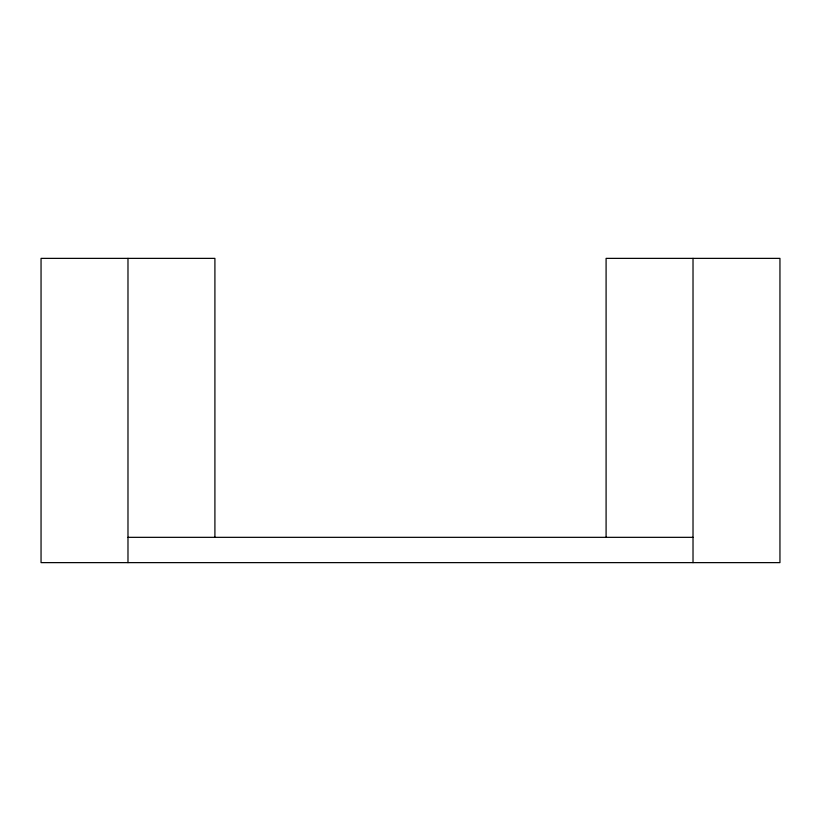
<?xml version="1.0" encoding="UTF-8"?>
<svg xmlns="http://www.w3.org/2000/svg" width="821" height="821" viewBox="0 0 821 821"><rect width="100%" height="100%" fill="white"/><g stroke="black" fill="none" stroke-linecap="round" stroke-linejoin="round"><path stroke-width="1.23" d="M127.984 537.334L693.016 537.334M693.016 258.369L693.016 562.631M606.093 537.334L606.093 258.369L779.95 258.369L779.95 562.631L41.05 562.631L41.05 258.369L214.907 258.369L214.907 537.334M127.984 258.369L127.984 562.631"/></g></svg>
